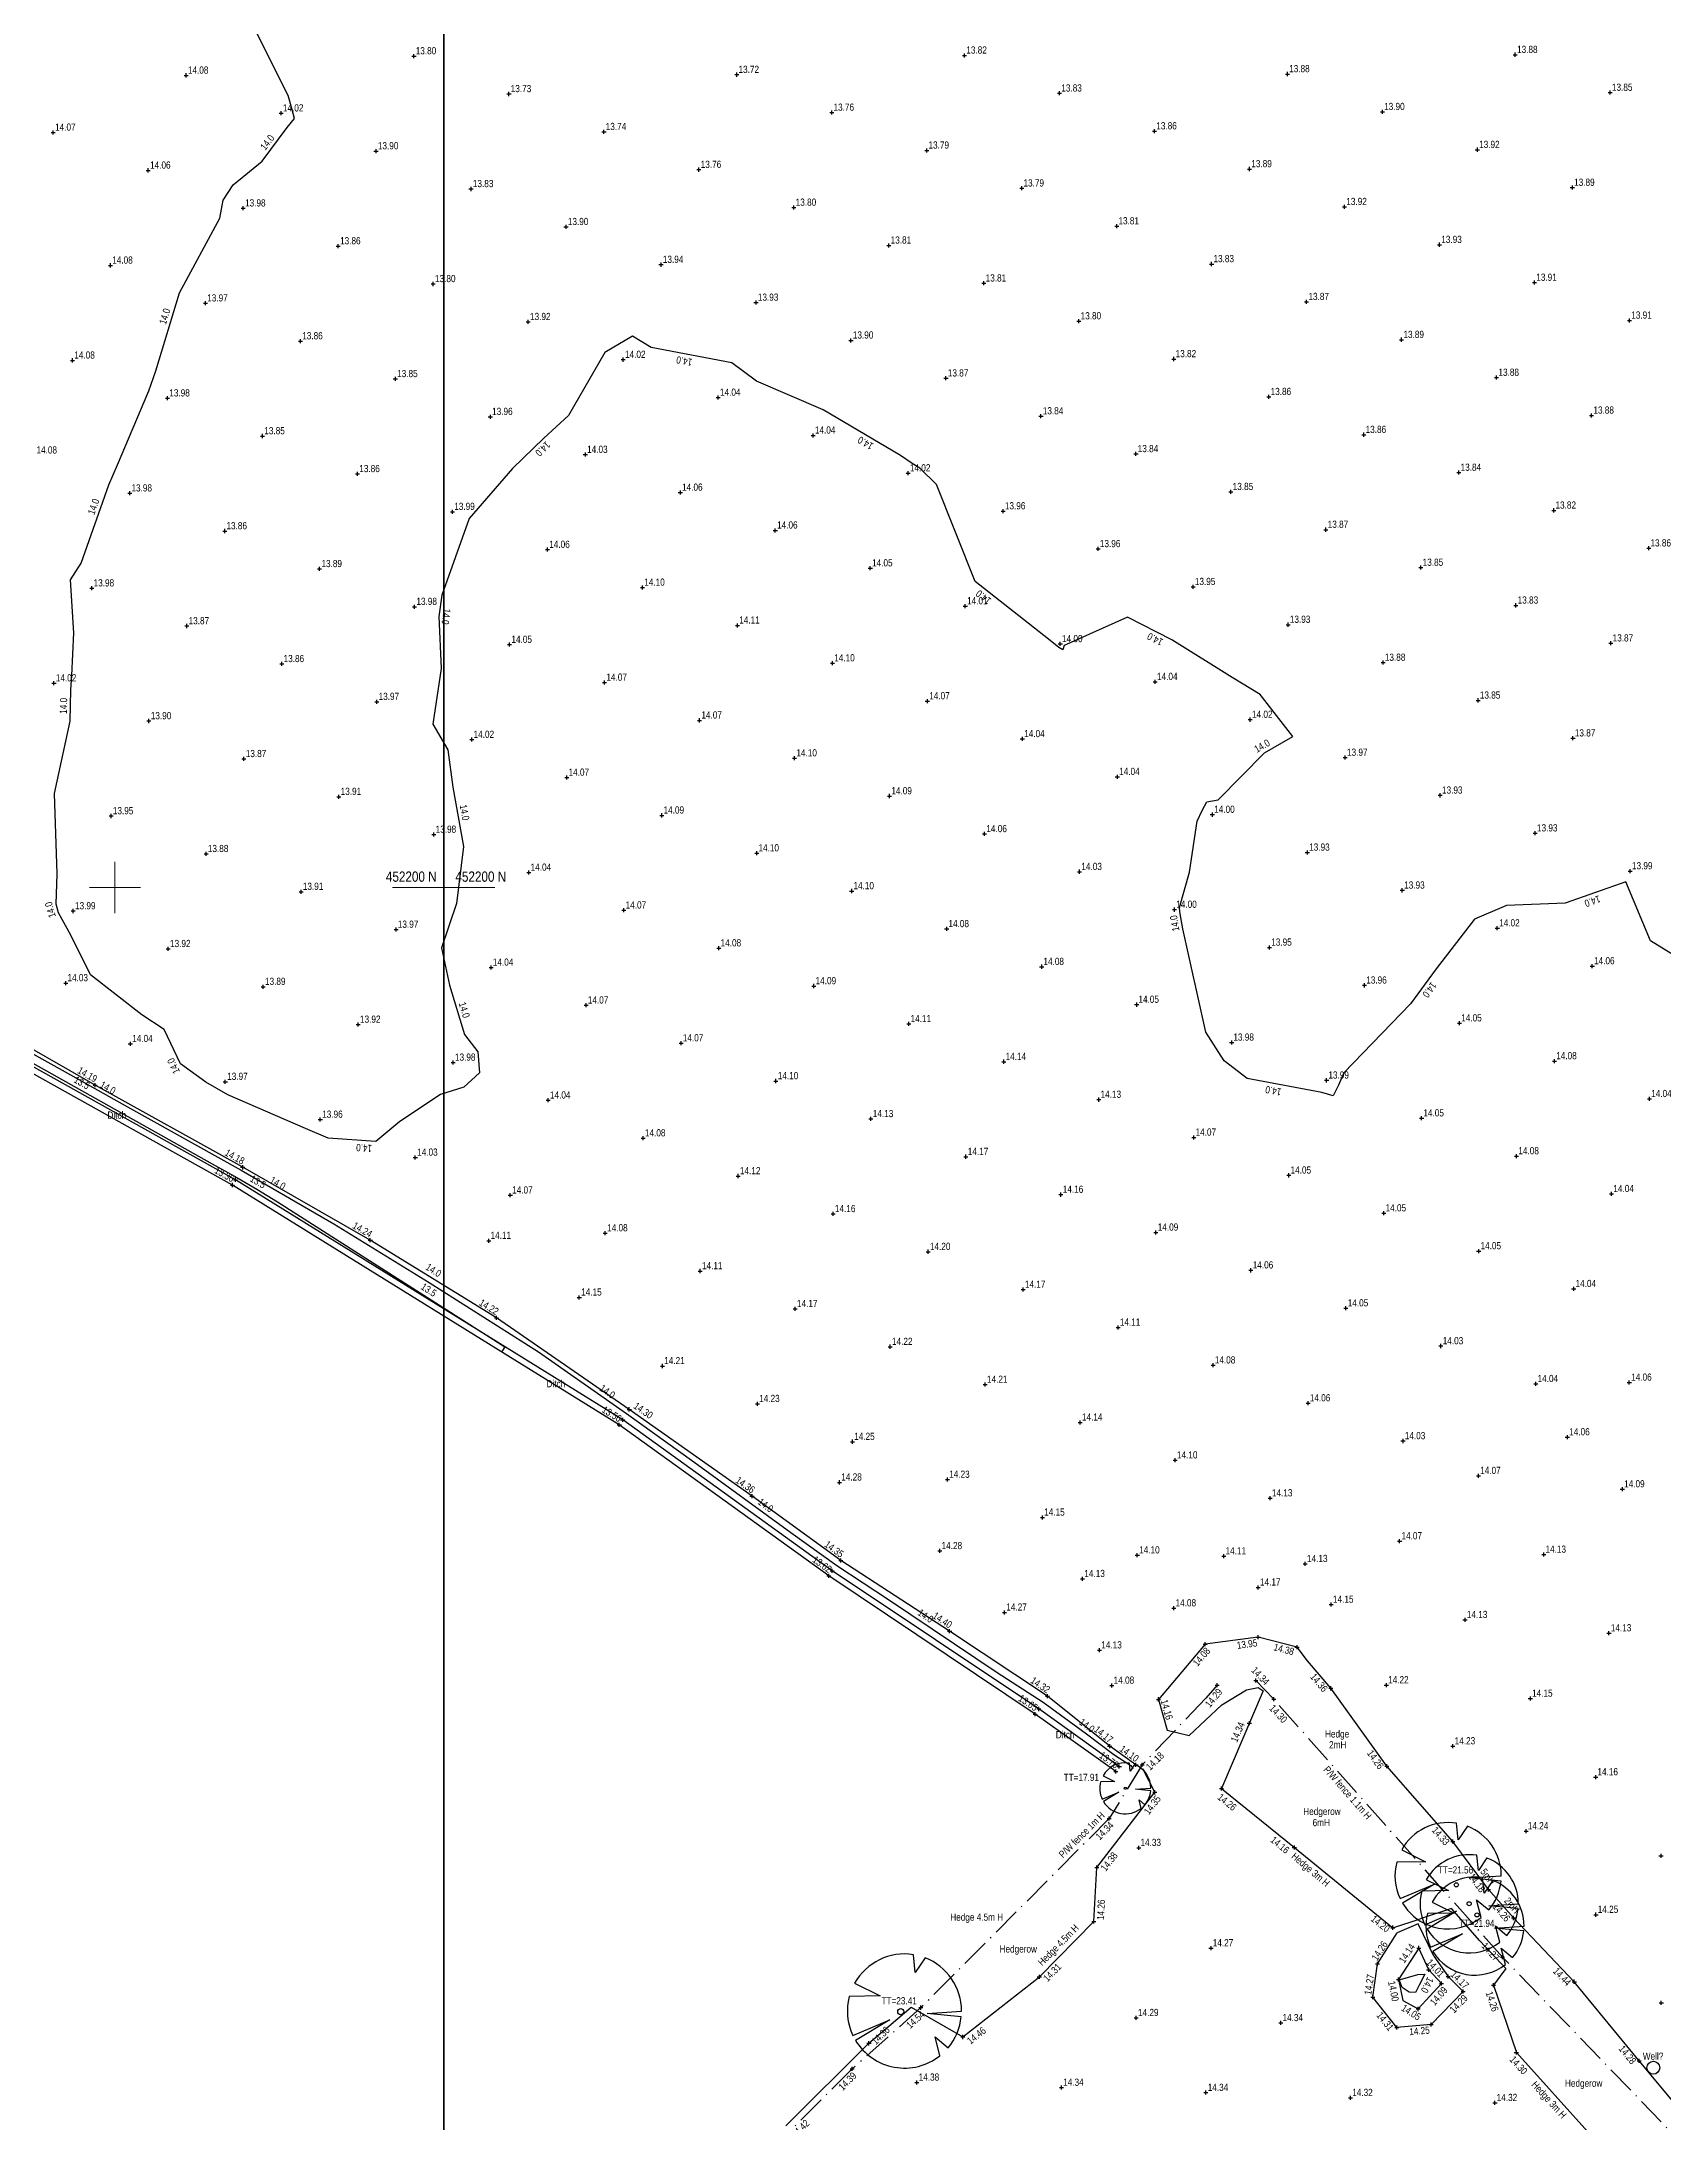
# Model space of a CAD drawing. Extents: x 452260 to 454003, y 451265 to 453203.
# Drawn here: x 453392.8 to 453551.4, y 452079.2 to 452282.7 of the extents above; entities that cross this region are included whole.
import ezdxf
from ezdxf.enums import TextEntityAlignment as Align

# ---------------------------------------------------------------- set-up
doc = ezdxf.new("R2010")
doc.units = 0
doc.header["$LTSCALE"] = 0.7
doc.header["$MEASUREMENT"] = 0
doc.header["$PDMODE"] = 2
doc.header["$PDSIZE"] = 0.2
doc.linetypes.add('Dash-Dot', pattern=[6, 4, -1, 0, -1])
doc.linetypes.add('DASHED', pattern=[5442.857143, 3628.571429, -1814.285714])
for name, color, linetype, lineweight in [('Border', 7, 'Continuous', 25), ('FFS_Tree Top Levels', 94, 'Continuous', 25), ('FPS_Bottom of Bank', 7, 'DASHED', 25), ('FPS_Contours-Minor', 184, 'Continuous', 25), ('FPS_Edge Area', 4, 'Continuous', 25), ('FPS_Fence', 42, 'Dash-Dot', 25), ('FPS_Grid', 7, 'Continuous', 13), ('FPS_Hedge', 86, 'Continuous', 25), ('FPS_Hedge Top Level', 7, 'Continuous', 25), ('FPS_Levels', 7, 'Continuous', 25), ('FPS_Spot Levels', 7, 'Continuous', 25), ('FPS_Text', 7, 'Continuous', 25), ('FPS_Top of Bank', 7, 'DASHED', 25), ('FPS_Trees', 77, 'Continuous', 25)]:
    doc.layers.add(name, color=color, linetype=linetype, lineweight=lineweight)
doc.styles.add('Default', font='ARIALN.TTF')
doc.styles.get("Standard").update_dxf_attribs({"font": 'ARIALN.TTF'})

msp = doc.modelspace()

# ---------------------------------------------------------------- linework, layer by layer
at = {"layer": 'Border'}
for points in [[(452893.52, 452312.76), (453432.15, 452312.76), (453432.15, 451898.65), (452893.52, 451898.65)], [(453432.15, 452312.76), (453970.77, 452312.76), (453970.77, 451898.65), (453432.15, 451898.65)]]:
    msp.add_lwpolyline(points, close=True, dxfattribs=at)
at = {"layer": 'FPS_Bottom of Bank'}
for p, q in [((453527.52, 452096.29, 14.14), (453525.53, 452093.21, 14)), ((453528.48, 452094.15, 14.01), (453527.52, 452096.29, 14.14)), ((453525.53, 452093.21, 14), (453525.94, 452091.16, 14.03)), ((453529.72, 452092.82, 14.09), (453528.48, 452094.15, 14.01)), ((453525.94, 452091.16, 14.03), (453527.46, 452090.33, 14.05)), ((453527.46, 452090.33, 14.05), (453529.72, 452092.82, 14.09))]:
    msp.add_line(p, q, dxfattribs=at)
for p in [(453527.52, 452096.29, 14.14), (453525.53, 452093.21, 14), (453528.48, 452094.15, 14.01), (453529.72, 452092.82, 14.09), (453527.46, 452090.33, 14.05)]:
    msp.add_point(p, dxfattribs=at)
at = {"layer": 'FPS_Contours-Minor', "flags": 128}
for points, elevation in [([(453555.03, 452191.78), (453550.18, 452194.78), (453547.76, 452200.55), (453541.84, 452198.47), (453536.08, 452198.25), (453532.95, 452196.92), (453529.21, 452192.04), (453526.71, 452188.64), (453520.17, 452181.87), (453519.65, 452180.69), (453519.15, 452179.63), (453518.02, 452179.96), (453510.73, 452181.32), (453508.48, 452183.04), (453506.69, 452185.85), (453504.43, 452195.97), (453504.15, 452197.63), (453504.12, 452198.06), (453505.08, 452201.52), (453505.84, 452206.5), (453506.33, 452207.53), (453506.78, 452208.4), (453507.9, 452208.58), (453512.42, 452213.18), (453515.18, 452214.76), (453512.01, 452218.89), (453509.26, 452220.53), (453503.37, 452224.23), (453499.01, 452226.45), (453492.82, 452223.68), (453492.69, 452223.25), (453492.3, 452223.47), (453491.3, 452224.28), (453484.11, 452229.93), (453480.35, 452239.41), (453478.72, 452241.02), (453477.95, 452241.46), (453476.82, 452242.26), (453469.27, 452246.71), (453462.73, 452249.53), (453460.34, 452251.32), (453452.45, 452252.81), (453450.62, 452253.94), (453447.91, 452252.34), (453444.36, 452246.16), (453441.93, 452243.96), (453438.88, 452240.99), (453434.64, 452236.1), (453431.95, 452228.6), (453431.68, 452226.51), (453431.91, 452221.41), (453431.07, 452215.99), (453432.55, 452213.46), (453433.03, 452209.81), (453434.08, 452204.03), (453433.4, 452198.43), (453431.94, 452194.12), (453432.7, 452190.44), (453434.17, 452185.64), (453435.48, 452183.93), (453435.66, 452181.87), (453434.11, 452180.49), (453431.82, 452179.75), (453427.86, 452177.13), (453425.51, 452175.15), (453420.84, 452175.48), (453418.64, 452176.43), (453411.05, 452179.74), (453408.89, 452180.96), (453406.39, 452182.77), (453404.8, 452186.13), (453402.63, 452187.55), (453397.61, 452191.48), (453395.67, 452195.33), (453394.49, 452197.52), (453394.24, 452198.38), (453394.36, 452201.33), (453394.09, 452209.2), (453395.63, 452216.28), (453395.68, 452219.33), (453395.78, 452220.74), (453395.99, 452224.91), (453395.65, 452230.11), (453396.68, 452231.72), (453399.4, 452239.38), (453400.25, 452241.33), (453403.3, 452248.59), (453403.99, 452250.54), (453406.3, 452258.16), (453410.25, 452265.45), (453410.58, 452267.22), (453411.57, 452268.71), (453414.38, 452271.05), (453416.85, 452274.32), (453417.56, 452275.2), (453417.3, 452276.18), (453416.94, 452277.47), (453411.45, 452288.4)], 14), ([(453313.99, 452225.5), (453300.31, 452232.45), (453300.39, 452233.03), (453300.28, 452234.19), (453300.41, 452234.43), (453300.97, 452235.11), (453305.34, 452232.93), (453321.2, 452223.91), (453324.52, 452221.92), (453327.89, 452219.91), (453355.41, 452203.94), (453357.74, 452202.65), (453359.97, 452201.34), (453382.38, 452188.19), (453384.79, 452186.81), (453387.39, 452185.37), (453409.5, 452172.97), (453411.9, 452171.63), (453413.87, 452170.49), (453415.89, 452169.25), (453438.14, 452155.09), (453437.9, 452154.74), (453437.81, 452154.58)], 13.5), ([(453385.2, 452187.48), (453395.13, 452181.97), (453401.21, 452178.55), (453412.33, 452172.37), (453421.41, 452167.1), (453430.74, 452161.39), (453441.43, 452154.58), (453450.03, 452148.55), (453456.62, 452143.83), (453466.11, 452136.94), (453470.58, 452133.7), (453475.73, 452130.32), (453486.28, 452123.22), (453490.78, 452120.33), (453495, 452117.23), (453497.67, 452115.22), (453499.36, 452114.15), (453499.45, 452114.02), (453499.56, 452113.83)], 14)]:
    msp.add_lwpolyline(points, dxfattribs=dict(at, elevation=elevation))
at = {"layer": 'FPS_Contours-Minor', "elevation": 14, "flags": 128}
msp.add_lwpolyline([(453525.59, 452093.17), (453525.96, 452093.28), (453527.42, 452093.69), (453528.09, 452093.72), (453527.56, 452092.66), (453527.18, 452091.93), (453526.56, 452091.97), (453525.87, 452092.43)], close=True, dxfattribs=at)
at = {"layer": 'FPS_Edge Area'}
msp.add_circle((453550.45, 452084.58, 14.11), 0.631, dxfattribs=at)
at = {"layer": 'FPS_Fence'}
for p, q in [((453507.78, 452122, 14.29), (453506.67, 452120.71, 14.22)), ((453513.33, 452120.62, 14.3), (453511.57, 452122.46, 14.34)), ((453506.67, 452120.71, 14.22), (453500.46, 452114.2, 14.18)), ((453535.7, 452095.4, 14.27), (453513.33, 452120.62, 14.3)), ((453500.46, 452114.2, 14.18), (453497.24, 452108.96, 14.34)), ((453497.24, 452108.96, 14.34), (453478.82, 452090.46, 14.54)), ((453554.21, 452076.18), (453535.7, 452095.4, 14.27)), ((453478.82, 452090.46, 14.54), (453472.1, 452084.47, 14.39)), ((453472.1, 452084.47, 14.39), (453457.97, 452070.35, 14.43))]:
    msp.add_line(p, q, dxfattribs=at)
for p in [(453507.78, 452122, 14.29), (453511.57, 452122.46, 14.34), (453513.33, 452120.62, 14.3), (453500.46, 452114.2, 14.18), (453497.24, 452108.96, 14.34), (453535.7, 452095.4, 14.27), (453478.82, 452090.46, 14.54), (453472.1, 452084.47, 14.39)]:
    msp.add_point(p, dxfattribs=at)
at = {"layer": 'FPS_Grid'}
for p, q in [((453400, 452197.5), (453400, 452202.5)), ((453397.5, 452200), (453402.5, 452200)), ((453427.15, 452200), (453432.15, 452200)), ((453432.15, 452200), (453437.15, 452200))]:
    msp.add_line(p, q, dxfattribs=at)
at = {"layer": 'FPS_Hedge'}
for p, q in [((453512.29, 452121.43, 14.38), (453508.22, 452111.89, 14.26)), ((453501.69, 452111.52, 14.35), (453500.51, 452113.83, 14.16)), ((453496.02, 452104.16, 14.38), (453501.69, 452111.52, 14.35)), ((453508.22, 452111.89, 14.26), (453515.34, 452106.13, 14.16)), ((453515.34, 452106.13, 14.16), (453524.97, 452098.28, 14.2)), ((453495.74, 452098.88, 14.26), (453496.02, 452104.16, 14.38)), ((453490.4, 452093.48, 14.31), (453495.74, 452098.88, 14.26)), ((453524.97, 452098.28, 14.2), (453527.65, 452099.13, 14.19)), ((453482.92, 452087.59, 14.46), (453490.4, 452093.48, 14.31)), ((453536.01, 452094.3, 14.29), (453534.82, 452092.66, 14.26)), ((453534.82, 452092.66, 14.26), (453537.05, 452086.07, 14.3)), ((453473.74, 452086.97, 14.36), (453477.85, 452090.52, 14.5)), ((453477.85, 452090.52, 14.5), (453482.92, 452087.59, 14.46)), ((453465.61, 452078.91, 14.42), (453473.74, 452086.97, 14.36)), ((453537.05, 452086.07, 14.3), (453544.35, 452077.99, 14.29))]:
    msp.add_line(p, q, dxfattribs=at)
at = {"layer": 'FPS_Hedge', "flags": 128}
for points, elevation in [([(453502.9, 452117.58), (453505.04, 452117.08), (453508.25, 452120.09), (453510.67, 452121.55), (453511.8, 452121.77), (453512.29, 452121.43)], 14.18), ([(453536.01, 452094.3), (453533.47, 452097), (453530.7, 452100.15), (453527.65, 452099.13)], 14.29)]:
    msp.add_lwpolyline(points, dxfattribs=dict(at, elevation=elevation))
at = {"layer": 'FPS_Hedge'}
msp.add_polyline3d([(453568.54, 452061.76, 14.31), (453559.88, 452072.28, 14.31), (453549.07, 452085.27, 14.28), (453542.72, 452093, 14.44), (453536.78, 452099.23, 14.26), (453534.32, 452102.03, 14.18), (453530.83, 452106.7, 14.33), (453524.38, 452114.07, 14.26), (453518.91, 452121.69, 14.36), (453516.61, 452124.39, 14.4), (453515.6, 452125.71, 14.38), (453511.81, 452126.7, 13.95), (453506.62, 452126, 14.08), (453502.05, 452120.61, 14.16), (453502.9, 452117.58, 14.18)], dxfattribs=at)
for p in [(453506.62, 452126, 14.08), (453511.81, 452126.7, 13.95), (453515.6, 452125.71, 14.38), (453518.91, 452121.69, 14.36), (453502.05, 452120.61, 14.16), (453510.94, 452118.27, 14.34), (453524.38, 452114.07, 14.26), (453501.69, 452111.52, 14.35), (453508.22, 452111.89, 14.26), (453515.34, 452106.13, 14.16), (453530.83, 452106.7, 14.33), (453496.02, 452104.16, 14.38), (453534.32, 452102.03, 14.18), (453536.78, 452099.23, 14.26), (453495.74, 452098.88, 14.26), (453524.97, 452098.28, 14.2), (453490.4, 452093.48, 14.31), (453542.72, 452093, 14.44), (453534.82, 452092.66, 14.26), (453473.74, 452086.97, 14.36), (453482.92, 452087.59, 14.46), (453537.05, 452086.07, 14.3), (453549.07, 452085.27, 14.28)]:
    msp.add_point(p, dxfattribs=at)
at = {"layer": 'FPS_Spot Levels'}
for p in [(453429.24, 452281.31, 13.8), (453483.09, 452281.38, 13.82), (453536.94, 452281.45, 13.88), (453406.96, 452279.43, 14.08), (453460.81, 452279.5, 13.72), (453514.66, 452279.56, 13.88), (453438.53, 452277.61, 13.73), (453492.38, 452277.68, 13.83), (453546.23, 452277.75, 13.85), (453416.25, 452275.73, 14.02), (453470.1, 452275.79, 13.76), (453523.95, 452275.86, 13.9), (453393.96, 452273.84, 14.07), (453425.53, 452272.02, 13.9), (453447.82, 452273.91, 13.74), (453479.39, 452272.09, 13.79), (453501.67, 452273.98, 13.86), (453533.24, 452272.16, 13.92), (453403.25, 452270.14, 14.06), (453457.11, 452270.21, 13.76), (453510.96, 452270.27, 13.89), (453434.82, 452268.32, 13.83), (453488.68, 452268.39, 13.79), (453542.53, 452268.46, 13.89), (453412.54, 452266.44, 13.98), (453466.39, 452266.5, 13.8), (453520.25, 452266.57, 13.92), (453444.11, 452264.62, 13.9), (453497.97, 452264.69, 13.81), (453421.83, 452262.73, 13.86), (453475.68, 452262.8, 13.81), (453529.54, 452262.87, 13.93), (453399.55, 452260.85, 14.08), (453453.4, 452260.92, 13.94), (453507.25, 452260.98, 13.83), (453431.12, 452259.03, 13.8), (453484.97, 452259.1, 13.81), (453538.83, 452259.17, 13.91), (453408.84, 452257.15, 13.97), (453462.69, 452257.21, 13.93), (453516.54, 452257.28, 13.87), (453440.41, 452255.33, 13.92), (453494.26, 452255.4, 13.8), (453548.11, 452255.46, 13.91), (453418.13, 452253.44, 13.86), (453471.98, 452253.51, 13.9), (453503.55, 452251.69, 13.82), (453525.83, 452253.58, 13.89), (453395.85, 452251.56, 14.08), (453427.42, 452249.74, 13.85), (453449.7, 452251.63, 14.02), (453481.27, 452249.81, 13.87), (453535.12, 452249.88, 13.88), (453405.14, 452247.86, 13.98), (453458.99, 452247.92, 14.04), (453512.84, 452247.99, 13.86), (453436.71, 452246.04, 13.96), (453490.56, 452246.11, 13.84), (453544.41, 452246.17, 13.88), (453414.43, 452244.16, 13.85), (453468.28, 452244.22, 14.04), (453522.13, 452244.29, 13.86), (453446, 452242.34, 14.03), (453499.85, 452242.41, 13.84), (453423.72, 452240.45, 13.86), (453477.57, 452240.52, 14.02), (453531.42, 452240.59, 13.84), (453401.44, 452238.57, 13.98), (453455.29, 452238.64, 14.06), (453509.14, 452238.7, 13.85), (453433.01, 452236.75, 13.99), (453486.86, 452236.82, 13.96), (453540.71, 452236.89, 13.82), (453410.73, 452234.87, 13.86), (453464.58, 452234.93, 14.06), (453518.43, 452235, 13.87), (453442.3, 452233.05, 14.06), (453496.15, 452233.12, 13.96), (453527.72, 452231.3, 13.85), (453550, 452233.18, 13.86), (453397.73, 452229.28, 13.98), (453420.01, 452231.16, 13.89), (453451.59, 452229.35, 14.1), (453473.87, 452231.23, 14.05), (453505.44, 452229.41, 13.95), (453429.3, 452227.46, 13.98), (453483.16, 452227.53, 14.01), (453537.01, 452227.6, 13.83), (453407.02, 452225.58, 13.87), (453460.87, 452225.64, 14.11), (453514.73, 452225.71, 13.93), (453438.59, 452223.76, 14.05), (453492.45, 452223.83, 14), (453546.3, 452223.89, 13.87), (453416.31, 452221.87, 13.86), (453470.16, 452221.94, 14.1), (453524.02, 452222.01, 13.88), (453394.03, 452219.99, 14.02), (453447.88, 452220.06, 14.07), (453501.73, 452220.12, 14.04), (453425.6, 452218.17, 13.97), (453479.45, 452218.24, 14.07), (453533.31, 452218.31, 13.85), (453403.32, 452216.29, 13.9), (453457.17, 452216.35, 14.07), (453511.02, 452216.42, 14.02), (453434.89, 452214.47, 14.02), (453488.74, 452214.54, 14.04), (453542.59, 452214.6, 13.87), (453412.61, 452212.58, 13.87), (453466.46, 452212.65, 14.1), (453520.31, 452212.72, 13.97), (453444.18, 452210.77, 14.07), (453475.75, 452208.95, 14.09), (453498.03, 452210.83, 14.04), (453529.6, 452209.02, 13.93), (453399.62, 452207, 13.95), (453421.9, 452208.88, 13.91), (453453.47, 452207.06, 14.09), (453507.32, 452207.13, 14), (453431.19, 452205.18, 13.98), (453485.04, 452205.25, 14.06), (453538.89, 452205.31, 13.93), (453408.91, 452203.3, 13.88), (453462.76, 452203.36, 14.1), (453516.61, 452203.43, 13.93), (453440.48, 452201.48, 14.04), (453494.33, 452201.55, 14.03), (453548.18, 452201.61, 13.99), (453418.2, 452199.59, 13.91), (453472.05, 452199.66, 14.1), (453525.9, 452199.73, 13.93), (453395.92, 452197.71, 13.99), (453449.77, 452197.78, 14.07), (453503.62, 452197.84, 14), (453427.49, 452195.89, 13.97), (453481.34, 452195.96, 14.08), (453535.19, 452196.03, 14.02), (453405.21, 452194.01, 13.92), (453459.06, 452194.07, 14.08), (453512.91, 452194.14, 13.95), (453395.18, 452190.66, 14.03), (453436.78, 452192.19, 14.04), (453490.63, 452192.26, 14.08), (453544.48, 452192.32, 14.06), (453414.5, 452190.3, 13.89), (453468.35, 452190.37, 14.09), (453499.92, 452188.55, 14.05), (453522.2, 452190.44, 13.96), (453423.78, 452186.6, 13.92), (453446.07, 452188.49, 14.07), (453477.64, 452186.67, 14.11), (453531.49, 452186.74, 14.05), (453401.5, 452184.72, 14.04), (453455.36, 452184.78, 14.07), (453509.21, 452184.85, 13.98), (453433.07, 452182.9, 13.98), (453486.93, 452182.97, 14.14), (453540.78, 452183.03, 14.08), (453410.79, 452181.01, 13.97), (453464.64, 452181.08, 14.1), (453518.5, 452181.15, 13.99), (453442.36, 452179.2, 14.04), (453496.21, 452179.26, 14.13), (453550.07, 452179.33, 14.04), (453420.08, 452177.31, 13.96), (453473.93, 452177.38, 14.13), (453527.79, 452177.45, 14.05), (453451.65, 452175.49, 14.08), (453505.5, 452175.56, 14.07), (453429.37, 452173.61, 14.03), (453483.22, 452173.68, 14.17), (453537.07, 452173.74, 14.08), (453460.94, 452171.79, 14.12), (453514.79, 452171.86, 14.05), (453438.66, 452169.91, 14.07), (453492.51, 452169.97, 14.16), (453546.36, 452170.04, 14.04), (453447.95, 452166.21, 14.08), (453470.23, 452168.09, 14.16), (453501.8, 452166.27, 14.09), (453524.08, 452168.16, 14.05), (453436.55, 452165.46, 14.11), (453479.52, 452164.39, 14.2), (453533.37, 452164.45, 14.05), (453457.24, 452162.5, 14.11), (453511.09, 452162.57, 14.06), (453488.81, 452160.69, 14.17), (453542.66, 452160.75, 14.04), (453445.41, 452159.92, 14.15), (453466.53, 452158.8, 14.17), (453520.38, 452158.87, 14.05), (453498.1, 452156.98, 14.11), (453475.82, 452155.1, 14.22), (453529.67, 452155.17, 14.03), (453453.54, 452153.21, 14.21), (453507.39, 452153.28, 14.08), (453485.11, 452151.4, 14.21), (453538.96, 452151.46, 14.04), (453548.1, 452151.59, 14.06), (453462.83, 452149.51, 14.23), (453516.68, 452149.58, 14.06), (453494.4, 452147.69, 14.14), (453525.97, 452145.88, 14.03), (453542.04, 452146.26, 14.06), (453472.12, 452145.81, 14.25), (453503.69, 452143.99, 14.1), (453470.85, 452141.83, 14.28), (453481.41, 452142.11, 14.23), (453533.34, 452142.47, 14.07), (453512.98, 452140.29, 14.13), (453547.42, 452141.17, 14.09), (453490.7, 452138.4, 14.15), (453525.64, 452136.08, 14.07), (453480.67, 452135.13, 14.28), (453499.98, 452134.7, 14.1), (453508.44, 452134.62, 14.11), (453516.4, 452133.86, 14.13), (453539.73, 452134.78, 14.13), (453494.62, 452132.39, 14.13), (453511.8, 452131.56, 14.17), (453518.95, 452129.89, 14.15), (453486.99, 452129.11, 14.27), (453503.55, 452129.52, 14.08), (453532.03, 452128.39, 14.13), (453546.11, 452127.08, 14.13), (453496.28, 452125.41, 14.13), (453497.49, 452121.96, 14.08), (453524.34, 452122, 14.22), (453538.42, 452120.7, 14.15), (453530.85, 452116.04, 14.23), (453544.81, 452113, 14.16), (453538, 452107.73, 14.24), (453500.12, 452106.1, 14.33), (453551.2, 452105.31, 14.18), (453544.84, 452099.55, 14.25), (453507.19, 452096.28, 14.27), (453551.23, 452090.94, 14.3), (453499.87, 452089.46, 14.29), (453514.01, 452088.97, 14.34), (453478.42, 452083.14, 14.38), (453492.56, 452082.64, 14.34), (453506.69, 452082.15, 14.34), (453520.82, 452081.65, 14.32), (453534.96, 452081.15, 14.32)]:
    msp.add_point(p, dxfattribs=at)
at = {"layer": 'FPS_Top of Bank'}
for p, q in [((453523.48, 452094.74, 14.26), (453525.41, 452097.76, 14.21)), ((453528.97, 452095.51, 14.14), (453530.38, 452093.51, 14.17)), ((453523.01, 452091.49, 14.27), (453523.48, 452094.74, 14.26)), ((453530.38, 452093.51, 14.17), (453531.86, 452092.05, 14.29)), ((453525.37, 452088.53, 14.31), (453523.01, 452091.49, 14.27)), ((453531.86, 452092.05, 14.29), (453528.71, 452088.81, 14.25)), ((453528.71, 452088.81, 14.25), (453525.37, 452088.53, 14.31))]:
    msp.add_line(p, q, dxfattribs=at)
at = {"layer": 'FPS_Top of Bank', "elevation": 14.14, "flags": 128}
msp.add_lwpolyline([(453528.97, 452095.51), (453527.46, 452098.66), (453525.41, 452097.76)], dxfattribs=at)
at = {"layer": 'FPS_Top of Bank'}
for points in [[(453499.85, 452114.2, 14.1), (453497.28, 452116.04, 14.17), (453491.19, 452120.93, 14.32), (453481.63, 452127.28, 14.4), (453470.98, 452134.18, 14.35), (453462.3, 452140.48, 14.36), (453450.3, 452148.97, 14.3), (453437.3, 452157.91, 14.22), (453424.97, 452165.51, 14.24), (453412.49, 452172.64, 14.18), (453398.06, 452180.67, 14.19), (453385.45, 452187.88, 14.3), (453372.44, 452195.24, 14.28), (453358.51, 452203.47, 14.3), (453341.53, 452213.09, 14.43), (453325.51, 452222.5, 14.33), (453311.47, 452230.86, 14.31), (453300.55, 452236.18, 14.22), (453299.67, 452234.54, 13.96), (453299.99, 452232.53, 13.85)], [(453497.87, 452113.56, 13.76), (453490, 452119.17, 13.65), (453469.81, 452132.69, 13.62), (453449.32, 452147.45, 13.56), (453411.48, 452170.91, 13.36), (453384.35, 452186.06, 13.32), (453357.3, 452201.98, 13.35), (453323.94, 452221.22, 13.25), (453300.99, 452233.78, 12.97)], [(453498.22, 452114.05, 13.76), (453490.34, 452119.67, 13.65), (453470.15, 452133.19, 13.62), (453449.65, 452147.95, 13.56), (453411.79, 452171.43, 13.36), (453384.65, 452186.58, 13.32), (453357.6, 452202.5, 13.35), (453324.23, 452221.75, 13.25), (453301.28, 452234.3, 12.97)]]:
    msp.add_polyline3d(points, dxfattribs=at)
for p in [(453398.06, 452180.67, 14.19), (453412.49, 452172.64, 14.18), (453411.48, 452170.91, 13.36), (453411.79, 452171.43, 13.36), (453424.97, 452165.51, 14.24), (453437.3, 452157.91, 14.22), (453449.65, 452147.95, 13.56), (453450.3, 452148.97, 14.3), (453449.32, 452147.45, 13.56), (453462.3, 452140.48, 14.36), (453470.98, 452134.18, 14.35), (453469.81, 452132.69, 13.62), (453470.15, 452133.19, 13.62), (453481.63, 452127.28, 14.4), (453490.34, 452119.67, 13.65), (453491.19, 452120.93, 14.32), (453490, 452119.17, 13.65), (453497.28, 452116.04, 14.17), (453497.87, 452113.56, 13.76), (453498.22, 452114.05, 13.76), (453499.85, 452114.2, 14.1), (453523.48, 452094.74, 14.26), (453530.38, 452093.51, 14.17), (453523.01, 452091.49, 14.27), (453531.86, 452092.05, 14.29), (453525.37, 452088.53, 14.31), (453528.71, 452088.81, 14.25)]:
    msp.add_point(p, dxfattribs=at)
at = {"layer": 'FPS_Trees', "color": 77, "linetype": 'Continuous', "lineweight": 25}
for points in [[(453499.72, 452114.24, 14.27), (453499.28, 452113.59, 14.27), (453499.21, 452114.38, 14.27)], [(453496.63, 452113.13, 14.27), (453497.75, 452112.57, 14.27), (453496.4, 452112.55, 14.27)], [(453496.55, 452110.84, 14.27), (453498.17, 452111.52, 14.27), (453496.67, 452110.62, 14.27)], [(453501.3, 452111.66, 14.27), (453499.81, 452111.81, 14.27), (453501.31, 452111.91, 14.27)], [(453500.37, 452109.95, 14.27), (453500.15, 452110.78, 14.27), (453500.73, 452110.3, 14.27)], [(453532.27, 452108.2, 14.19), (453531.36, 452106.86, 14.19), (453531.2, 452108.49, 14.19)], [(453525.84, 452105.89, 14.19), (453528.18, 452104.73, 14.19), (453525.36, 452104.68, 14.19)], [(453534.18, 452105.1, 14.15), (453533.34, 452103.86, 14.15), (453533.19, 452105.37, 14.15)], [(453535.56, 452102.84, 14.19), (453532.45, 452103.15, 14.19), (453535.58, 452103.36, 14.19)], [(453525.68, 452101.13, 14.19), (453529.05, 452102.55, 14.19), (453525.93, 452100.67, 14.19)], [(453528.25, 452102.96, 14.15), (453530.4, 452101.9, 14.15), (453527.8, 452101.85, 14.15)], [(453534.74, 452102.91, 14.12), (453533.9, 452101.67, 14.12), (453533.75, 452103.18, 14.12)], [(453528.1, 452098.57, 14.15), (453531.21, 452099.88, 14.15), (453528.33, 452098.15, 14.15)], [(453528.81, 452100.77, 14.12), (453530.97, 452099.71, 14.12), (453528.36, 452099.66, 14.12)], [(453533.62, 452099.28, 14.19), (453533.17, 452101.01, 14.19), (453534.36, 452100.01, 14.19)], [(453537.22, 452100.14, 14.15), (453534.35, 452100.43, 14.15), (453537.24, 452100.62, 14.15)], [(453528.66, 452096.38, 14.12), (453531.77, 452097.69, 14.12), (453528.89, 452095.96, 14.12)], [(453537.78, 452097.96, 14.12), (453534.91, 452098.24, 14.12), (453537.8, 452098.44, 14.12)], [(453535.43, 452096.86, 14.15), (453535.01, 452098.46, 14.15), (453536.11, 452097.53, 14.15)], [(453479.23, 452095.33, 14.39), (453478.25, 452093.89, 14.39), (453478.08, 452095.64, 14.39)], [(453535.99, 452094.67, 14.12), (453535.57, 452096.27, 14.12), (453536.67, 452095.35, 14.12)], [(453472.33, 452092.84, 14.39), (453474.84, 452091.6, 14.39), (453471.81, 452091.55, 14.39)], [(453472.16, 452087.74, 14.39), (453475.77, 452089.26, 14.39), (453472.42, 452087.25, 14.39)], [(453482.76, 452089.57, 14.39), (453479.43, 452089.9, 14.39), (453482.79, 452090.13, 14.39)], [(453480.68, 452085.75, 14.39), (453480.2, 452087.61, 14.39), (453481.47, 452086.53, 14.39)]]:
    msp.add_polyline3d(points, dxfattribs=at)
at = {"layer": 'FPS_Trees', "color": 42, "linetype": 'Continuous', "lineweight": 25}
for centre, radius in [((453498.81, 452111.91, 14.27), 0.1), ((453531.18, 452102.47, 14.19), 0.2), ((453532.44, 452100.62, 14.15), 0.2), ((453533.2, 452099.53, 14.12), 0.2), ((453476.85, 452090.06, 14.39), 0.3)]:
    msp.add_circle(centre, radius, dxfattribs=at)
at = {"layer": 'FPS_Trees', "color": 77, "linetype": 'Continuous', "lineweight": 25}
for centre, radius, start, end in [((453498.81, 452111.91, 14.27), 2.5, 80.968, 150.872), ((453498.81, 452111.91, 14.27), 2.5, 0, 68.758), ((453498.81, 452111.91, 14.27), 2.5, 165.198, 205.304), ((453498.81, 452111.91, 14.27), 2.5, 319.896, 354.273), ((453498.81, 452111.91, 14.27), 2.5, 211.031, 308.435), ((453530.38, 452103.36, 14.19), 5.2, 80.968, 150.872), ((453530.38, 452103.36, 14.19), 5.2, 0, 68.758), ((453532.44, 452100.62, 14.15), 4.8, 80.968, 150.872), ((453530.38, 452103.36, 14.19), 5.2, 165.198, 205.304), ((453532.44, 452100.62, 14.15), 4.8, 0, 68.758), ((453532.44, 452100.62, 14.15), 4.8, 165.198, 205.304), ((453533, 452098.44, 14.12), 4.8, 80.968, 150.872), ((453530.38, 452103.36, 14.19), 5.2, 319.896, 354.273), ((453533, 452098.44, 14.12), 4.8, 0, 68.758), ((453530.38, 452103.36, 14.19), 5.2, 211.031, 308.435), ((453533, 452098.44, 14.12), 4.8, 165.198, 205.304), ((453532.44, 452100.62, 14.15), 4.8, 319.896, 354.273), ((453532.44, 452100.62, 14.15), 4.8, 211.031, 308.435), ((453533, 452098.44, 14.12), 4.8, 319.896, 354.273), ((453477.21, 452090.13, 14.39), 5.58, 80.968, 150.872), ((453477.21, 452090.13, 14.39), 5.58, 0, 68.758), ((453533, 452098.44, 14.12), 4.8, 211.031, 308.435), ((453477.21, 452090.13, 14.39), 5.58, 165.198, 205.304), ((453477.21, 452090.13, 14.39), 5.58, 319.896, 354.273), ((453477.21, 452090.13, 14.39), 5.58, 211.031, 308.435)]:
    msp.add_arc(centre, radius, start, end, dxfattribs=at)

# ---------------------------------------------------------------- texts
at = {"layer": 'FFS_Tree Top Levels', "style": 'Default'}
for s, p in [('TT=17.91', (453492.78, 452112.63)), ('TT=21.56', (453529.37, 452103.58)), ('TT=21.94', (453531.46, 452098.36)), ('TT=23.41', (453474.96, 452090.78))]:
    msp.add_text(s, height=0.7, dxfattribs=at).set_placement(p)
at = {"layer": 'FPS_Contours-Minor', "style": 'Default'}
for s, rotation, p in [('14.0', 52.919, (453415.17, 452272.67, 14)), ('14.0', 73.1242, (453405.2, 452255.76, 14)), ('14.0', 169.2781, (453455.74, 452251.83, 14)), ('14.0', 149.4802, (453473.57, 452243.77, 14)), ('14.0', 224.1731, (453441.6, 452243.15, 14)), ('14.0', 70.5168, (453398.23, 452237.14, 14)), ('14.0', 141.8332, (453485.15, 452228.67, 14)), ('14.0', 262.6398, (453432.04, 452226.55, 14)), ('14.0', 152.9675, (453501.88, 452224.6, 14)), ('14.0', 88.9441, (453395.31, 452217.76, 14)), ('14.0', 29.694, (453512.35, 452213.55, 14)), ('14.0', 280.2863, (453433.85, 452207.28, 14)), ('14.0', 199.4065, (453544.38, 452198.99, 14)), ('14.0', 106.1296, (453394.01, 452197.92, 14)), ('14.0', 99.3041, (453503.98, 452196.56, 14)), ('14.0', 286.9435, (453433.83, 452187.93, 14)), ('14.0', 233.6791, (453528.28, 452190.2, 14)), ('14.0', 115.2964, (453406.04, 452182.7, 14)), ('13.5', 330.7097, (453396.59, 452180.61, 13.5)), ('14.0', 330.7097, (453399.13, 452180.12, 14)), ('14.0', 169.5122, (453513.35, 452180.47, 14)), ('14.0', 175.9555, (453424.39, 452174.88, 14)), ('13.5', 329.903, (453413.81, 452170.93, 13.5)), ('14.0', 329.903, (453415.74, 452170.79, 14)), ('14.0', 327.5158, (453430.97, 452162.28, 14)), ('13.5', 327.5158, (453430.5, 452160.36, 13.5)), ('14.0', 324.977, (453447.96, 452150.43, 14)), ('14.0', 323.9991, (453463.43, 452139.31, 14)), ('14.0', 326.0607, (453479.08, 452128.48, 14)), ('14.0', 323.6694, (453494.85, 452117.77, 14)), ('14.0', 243.7452, (453528.03, 452092.82, 14))]:
    msp.add_text(s, height=0.7, rotation=rotation, dxfattribs=at).set_placement(p, align=Align.CENTER)
at = {"layer": 'FPS_Grid'}
for p in [(453426.49, 452200.57), (453433.29, 452200.57)]:
    msp.add_text('452200 N', height=1, dxfattribs=at).set_placement(p)
at = {"layer": 'FPS_Hedge Top Level', "style": 'Default'}
for s, p in [('2mH', (453520.43, 452116.52, 14.26)), ('6mH', (453518.82, 452108.91, 14.26))]:
    msp.add_text(s, height=0.7, dxfattribs=at).set_placement(p, align=Align.TOP_RIGHT)
at = {"layer": 'FPS_Hedge Top Level'}
for s, rotation, p in [('Hedge 3m H', 319.5909, (453514.99, 452105.15)), ('Hedge 4.5m H', 45.3416, (453490.69, 452094.5)), ('Hedge 3m H', -47.863, (453538.48, 452082.89))]:
    msp.add_text(s, height=0.7, rotation=rotation, dxfattribs=at).set_placement(p)
at = {"layer": 'FPS_Hedge Top Level', "style": 'Default'}
for s, rotation, p in [('5mH', 306.8058, (453535.06, 452102.8, 14.18)), ('2mH', 311.2605, (453537.45, 452100.06, 14.26))]:
    msp.add_text(s, height=0.7, rotation=rotation, dxfattribs=at).set_placement(p, align=Align.TOP_RIGHT)
at = {"layer": 'FPS_Hedge Top Level'}
msp.add_text('Hedge 4.5m H', height=0.7, dxfattribs=at).set_placement((453486.86, 452099.66), align=Align.TOP_RIGHT)
at = {"layer": 'FPS_Levels', "style": 'Default'}
for s, rotation, p in [('14.19', 330.2597, (453398, 452180.91, 14.19)), ('13.36', 330.8274, (453411.41, 452171.15, 13.36)), ('14.18', 330.8833, (453412.42, 452172.88, 14.18)), ('14.24', 330.2472, (453424.9, 452165.74, 14.24)), ('14.22', 328.3899, (453437.24, 452158.16, 14.22)), ('13.56', 328.2006, (453449.26, 452147.69, 13.56)), ('14.30', 325.4616, (453452.3, 452148, 14.3)), ('14.36', 324.7148, (453462.26, 452140.72, 14.36)), ('14.35', 324.04, (453470.94, 452134.43, 14.35)), ('13.62', 324.2358, (453469.77, 452132.94, 13.62)), ('14.40', 327.066, (453481.58, 452127.52, 14.4)), ('14.32', 326.4021, (453491.14, 452121.17, 14.32)), ('13.65', 326.1914, (453489.95, 452119.42, 13.65)), ('14.17', 321.2194, (453497.25, 452116.28, 14.17)), ('14.10', 324.4163, (453499.81, 452114.44, 14.1)), ('13.76', 324.5328, (453497.83, 452113.81, 13.76))]:
    msp.add_text(s, height=0.7, rotation=rotation, dxfattribs=at).set_placement(p, align=Align.RIGHT)
for s, rotation, p in [('13.95', 7.6614, (453511.66, 452126.5, 13.95)), ('14.38', 345.3811, (453515.38, 452125.59, 14.38)), ('14.08', 49.7448, (453506.64, 452125.76, 14.08)), ('14.36', 310.4332, (453518.67, 452121.71, 14.36)), ('14.26', 305.6436, (453524.14, 452114.11, 14.26)), ('14.33', 311.1918, (453530.58, 452106.72, 14.33)), ('14.18', 306.8058, (453534.08, 452102.07, 14.18)), ('14.26', 311.2605, (453536.53, 452099.25, 14.26)), ('14.44', 313.6055, (453542.47, 452093, 14.44)), ('14.28', 309.4473, (453548.83, 452085.3, 14.28))]:
    msp.add_text(s, height=0.7, rotation=rotation, dxfattribs=at).set_placement(p, align=Align.TOP_RIGHT)
at = {"layer": 'FPS_Levels'}
for s, rotation, p in [('14.34', 313.7284, (453512.97, 452122.42)), ('14.29', 51.0295, (453507.81, 452121.75)), ('14.30', -46.2716, (453514.72, 452118.71)), ('14.34', 66.8947, (453509.87, 452118.47)), ('14.18', 45.1185, (453502.16, 452115.53)), ('14.35', 52.5667, (453501.78, 452111.29)), ('14.34', 45.1164, (453497.24, 452108.72)), ('14.14', 57.0801, (453526.6, 452096.81)), ('14.01', -46.8519, (453530.08, 452093.83)), ('14.27', -48.4376, (453535.45, 452095.41)), ('14.09', 49.0581, (453529.85, 452092.58)), ('14.29', 45.8256, (453531.86, 452091.8)), ('14.54', 41.7557, (453478.8, 452090.21)), ('14.31', -51.4325, (453525.12, 452088.56)), ('14.25', 4.7665, (453528.55, 452088.62)), ('14.39', 44.9777, (453472.1, 452084.22))]:
    msp.add_text(s, height=0.7, rotation=rotation, dxfattribs=at).set_placement(p, align=Align.TOP_RIGHT)
at = {"layer": 'FPS_Levels', "style": 'Default'}
msp.add_text('14.16', height=0.7, rotation=285.721, dxfattribs=at).set_placement((453502.26, 452120.48, 14.16))
at = {"layer": 'FPS_Levels'}
for s, rotation, p in [('14.26', -39.0056, (453507.76, 452110.92)), ('14.38', 52.4134, (453496.89, 452103.73)), ('14.16', -39.1811, (453512.94, 452106.74)), ('14.26', 86.9246, (453496.72, 452099.01)), ('14.20', 322.0772, (453522.75, 452099.01)), ('14.26', 57.3608, (453523.43, 452094.98)), ('14.31', 45.3416, (453491.2, 452092.94)), ('14.27', 81.7417, (453522.86, 452091.68)), ('14.17', 315.5669, (453530.56, 452093.63)), ('14.00', -78.5551, (453524.5, 452092.99)), ('14.26', -71.3177, (453534.04, 452091.91)), ('14.05', 327.8911, (453525.73, 452090.24)), ('14.36', 44.7417, (453474.41, 452086.78)), ('14.46', 38.2123, (453483.67, 452086.83)), ('14.30', -47.863, (453536.34, 452085.34)), ('14.42', 44.7417, (453466.56, 452077.67))]:
    msp.add_text(s, height=0.7, rotation=rotation, dxfattribs=at).set_placement(p)
at = {"layer": 'FPS_Spot Levels', "style": 'Default'}
for s, p in [('13.80', (453429.41, 452281.49, 13.8)), ('13.72', (453460.98, 452279.67, 13.72)), ('13.82', (453483.26, 452281.56, 13.82)), ('13.88', (453514.83, 452279.74, 13.88)), ('13.88', (453537.12, 452281.62, 13.88)), ('14.08', (453407.13, 452279.6, 14.08)), ('13.73', (453438.7, 452277.79, 13.73)), ('13.83', (453492.55, 452277.85, 13.83)), ('13.85', (453546.4, 452277.92, 13.85)), ('14.02', (453416.42, 452275.9, 14.02)), ('13.76', (453470.27, 452275.97, 13.76)), ('13.90', (453524.12, 452276.04, 13.9)), ('14.07', (453394.14, 452274.02, 14.07)), ('13.74', (453447.99, 452274.08, 13.74)), ('13.86', (453501.84, 452274.15, 13.86)), ('13.90', (453425.71, 452272.2, 13.9)), ('13.79', (453479.56, 452272.27, 13.79)), ('13.92', (453533.41, 452272.33, 13.92)), ('14.06', (453403.43, 452270.31, 14.06)), ('13.76', (453457.28, 452270.38, 13.76)), ('13.89', (453511.13, 452270.45, 13.89)), ('13.83', (453435, 452268.5, 13.83)), ('13.79', (453488.85, 452268.56, 13.79)), ('13.89', (453542.7, 452268.63, 13.89)), ('13.98', (453412.72, 452266.61, 13.98)), ('13.80', (453466.57, 452266.68, 13.8)), ('13.92', (453520.42, 452266.75, 13.92)), ('13.90', (453444.29, 452264.79, 13.9)), ('13.81', (453498.14, 452264.86, 13.81)), ('13.86', (453422.01, 452262.91, 13.86)), ('13.81', (453475.86, 452262.98, 13.81)), ('13.93', (453529.71, 452263.04, 13.93)), ('14.08', (453399.73, 452261.02, 14.08)), ('13.94', (453453.58, 452261.09, 13.94)), ('13.81', (453485.15, 452259.27, 13.81)), ('13.83', (453507.43, 452261.16, 13.83)), ('13.91', (453539, 452259.34, 13.91)), ('13.97', (453409.02, 452257.32, 13.97)), ('13.80', (453431.3, 452259.21, 13.8)), ('13.93', (453462.87, 452257.39, 13.93)), ('13.87', (453516.72, 452257.46, 13.87)), ('13.92', (453440.59, 452255.5, 13.92)), ('13.80', (453494.44, 452255.57, 13.8)), ('13.91', (453548.29, 452255.64, 13.91)), ('13.86', (453418.31, 452253.62, 13.86)), ('13.90', (453472.16, 452253.69, 13.9)), ('13.89', (453526.01, 452253.75, 13.89)), ('14.08', (453396.02, 452251.73, 14.08)), ('14.02', (453449.88, 452251.8, 14.02)), ('13.82', (453503.73, 452251.87, 13.82)), ('13.85', (453427.59, 452249.92, 13.85)), ('13.87', (453481.45, 452249.98, 13.87)), ('13.88', (453535.3, 452250.05, 13.88)), ('13.98', (453405.31, 452248.03, 13.98)), ('14.04', (453459.17, 452248.1, 14.04)), ('13.86', (453513.02, 452248.17, 13.86)), ('13.96', (453436.88, 452246.22, 13.96)), ('13.84', (453490.74, 452246.28, 13.84)), ('13.88', (453544.59, 452246.35, 13.88)), ('13.85', (453414.6, 452244.33, 13.85)), ('14.04', (453468.45, 452244.4, 14.04)), ('13.86', (453522.31, 452244.46, 13.86)), ('14.08', (453392.32, 452242.45, 14.08)), ('14.03', (453446.17, 452242.51, 14.03)), ('13.84', (453500.02, 452242.58, 13.84)), ('13.86', (453423.89, 452240.63, 13.86)), ('14.02', (453477.74, 452240.7, 14.02)), ('13.84', (453531.6, 452240.76, 13.84)), ('13.98', (453401.61, 452238.74, 13.98)), ('13.99', (453433.18, 452236.93, 13.99)), ('14.06', (453455.46, 452238.81, 14.06)), ('13.96', (453487.03, 452236.99, 13.96)), ('13.85', (453509.31, 452238.88, 13.85)), ('13.82', (453540.88, 452237.06, 13.82)), ('13.86', (453410.9, 452235.04, 13.86)), ('14.06', (453464.75, 452235.11, 14.06)), ('13.87', (453518.6, 452235.18, 13.87)), ('14.06', (453442.47, 452233.22, 14.06)), ('13.96', (453496.32, 452233.29, 13.96)), ('13.86', (453550.17, 452233.36, 13.86)), ('13.89', (453420.19, 452231.34, 13.89)), ('14.05', (453474.04, 452231.41, 14.05)), ('13.85', (453527.89, 452231.47, 13.85)), ('13.98', (453397.91, 452229.45, 13.98)), ('14.10', (453451.76, 452229.52, 14.1)), ('13.95', (453505.61, 452229.59, 13.95)), ('13.98', (453429.48, 452227.64, 13.98)), ('14.01', (453483.33, 452227.7, 14.01)), ('13.83', (453537.18, 452227.77, 13.83)), ('13.87', (453407.2, 452225.75, 13.87)), ('14.11', (453461.05, 452225.82, 14.11)), ('13.93', (453514.9, 452225.89, 13.93)), ('14.05', (453438.77, 452223.93, 14.05)), ('14.00', (453492.62, 452224, 14)), ('13.87', (453546.47, 452224.07, 13.87)), ('13.86', (453416.49, 452222.05, 13.86)), ('14.10', (453470.34, 452222.12, 14.1)), ('13.88', (453524.19, 452222.18, 13.88)), ('14.02', (453394.21, 452220.16, 14.02)), ('14.07', (453448.06, 452220.23, 14.07)), ('14.04', (453501.91, 452220.3, 14.04)), ('13.97', (453425.78, 452218.35, 13.97)), ('14.07', (453479.63, 452218.41, 14.07)), ('14.02', (453511.2, 452216.6, 14.02)), ('13.85', (453533.48, 452218.48, 13.85)), ('13.90', (453403.5, 452216.46, 13.9)), ('14.02', (453435.07, 452214.64, 14.02)), ('14.07', (453457.35, 452216.53, 14.07)), ('14.04', (453488.92, 452214.71, 14.04)), ('13.87', (453542.77, 452214.78, 13.87)), ('13.87', (453412.79, 452212.76, 13.87)), ('14.10', (453466.64, 452212.83, 14.1)), ('13.97', (453520.49, 452212.89, 13.97)), ('14.07', (453444.36, 452210.94, 14.07)), ('14.04', (453498.21, 452211.01, 14.04)), ('13.91', (453422.07, 452209.06, 13.91)), ('14.09', (453475.93, 452209.12, 14.09)), ('13.93', (453529.78, 452209.19, 13.93)), ('13.95', (453399.79, 452207.17, 13.95)), ('14.09', (453453.65, 452207.24, 14.09)), ('14.00', (453507.5, 452207.31, 14)), ('13.98', (453431.36, 452205.36, 13.98)), ('14.06', (453485.22, 452205.42, 14.06)), ('13.93', (453539.07, 452205.49, 13.93)), ('13.88', (453409.08, 452203.47, 13.88)), ('14.10', (453462.93, 452203.54, 14.1)), ('13.93', (453516.79, 452203.61, 13.93)), ('14.04', (453440.65, 452201.65, 14.04)), ('14.03', (453494.51, 452201.72, 14.03)), ('13.99', (453548.36, 452201.79, 13.99)), ('13.91', (453418.37, 452199.77, 13.91)), ('14.10', (453472.22, 452199.84, 14.1)), ('13.93', (453526.08, 452199.9, 13.93)), ('13.99', (453396.09, 452197.88, 13.99)), ('14.07', (453449.94, 452197.95, 14.07)), ('14.00', (453503.79, 452198.02, 14)), ('14.02', (453535.37, 452196.2, 14.02)), ('13.92', (453405.38, 452194.18, 13.92)), ('13.97', (453427.66, 452196.07, 13.97)), ('14.08', (453459.23, 452194.25, 14.08)), ('14.08', (453481.51, 452196.13, 14.08)), ('13.95', (453513.08, 452194.32, 13.95)), ('14.04', (453436.95, 452192.36, 14.04)), ('14.08', (453490.8, 452192.43, 14.08)), ('14.06', (453544.65, 452192.5, 14.06)), ('14.03', (453395.35, 452190.84, 14.03)), ('13.89', (453414.67, 452190.48, 13.89)), ('14.09', (453468.52, 452190.55, 14.09)), ('13.96', (453522.37, 452190.61, 13.96)), ('14.07', (453446.24, 452188.66, 14.07)), ('14.05', (453500.09, 452188.73, 14.05)), ('13.92', (453423.96, 452186.78, 13.92)), ('14.11', (453477.81, 452186.84, 14.11)), ('14.05', (453531.66, 452186.91, 14.05)), ('14.04', (453401.68, 452184.89, 14.04)), ('14.07', (453455.53, 452184.96, 14.07)), ('13.98', (453509.38, 452185.03, 13.98)), ('13.98', (453433.25, 452183.07, 13.98)), ('14.14', (453487.1, 452183.14, 14.14)), ('14.08', (453540.95, 452183.21, 14.08)), ('13.97', (453410.97, 452181.19, 13.97)), ('14.10', (453464.82, 452181.26, 14.1)), ('13.99', (453518.67, 452181.32, 13.99)), ('14.04', (453442.54, 452179.37, 14.04)), ('14.13', (453496.39, 452179.44, 14.13)), ('14.04', (453550.24, 452179.51, 14.04)), ('13.96', (453420.26, 452177.49, 13.96)), ('14.13', (453474.11, 452177.55, 14.13)), ('14.05', (453527.96, 452177.62, 14.05)), ('14.08', (453451.83, 452175.67, 14.08)), ('14.17', (453483.4, 452173.85, 14.17)), ('14.07', (453505.68, 452175.74, 14.07)), ('14.08', (453537.25, 452173.92, 14.08)), ('14.03', (453429.55, 452173.78, 14.03)), ('14.12', (453461.12, 452171.97, 14.12)), ('14.05', (453514.97, 452172.03, 14.05)), ('14.07', (453438.84, 452170.08, 14.07)), ('14.16', (453492.69, 452170.15, 14.16)), ('14.04', (453546.54, 452170.22, 14.04)), ('14.16', (453470.41, 452168.26, 14.16)), ('14.05', (453524.26, 452168.33, 14.05)), ('14.08', (453448.13, 452166.38, 14.08)), ('14.09', (453501.98, 452166.45, 14.09)), ('14.11', (453436.73, 452165.64, 14.11)), ('14.20', (453479.7, 452164.56, 14.2)), ('14.05', (453533.55, 452164.63, 14.05)), ('14.11', (453457.41, 452162.68, 14.11)), ('14.06', (453511.27, 452162.75, 14.06)), ('14.15', (453445.59, 452160.1, 14.15)), ('14.17', (453488.99, 452160.86, 14.17)), ('14.04', (453542.84, 452160.93, 14.04)), ('14.17', (453466.7, 452158.98, 14.17)), ('14.05', (453520.56, 452159.04, 14.05)), ('14.11', (453498.27, 452157.16, 14.11)), ('14.22', (453475.99, 452155.27, 14.22)), ('14.08', (453507.56, 452153.46, 14.08)), ('14.03', (453529.85, 452155.34, 14.03)), ('14.21', (453453.71, 452153.39, 14.21)), ('14.21', (453485.28, 452151.57, 14.21)), ('14.04', (453539.13, 452151.64, 14.04)), ('14.06', (453548.28, 452151.77, 14.06)), ('14.23', (453463, 452149.69, 14.23)), ('14.06', (453516.85, 452149.75, 14.06)), ('14.14', (453494.57, 452147.87, 14.14)), ('14.25', (453472.29, 452145.98, 14.25)), ('14.03', (453526.14, 452146.05, 14.03)), ('14.06', (453542.22, 452146.43, 14.06)), ('14.10', (453503.86, 452144.17, 14.1)), ('14.28', (453471.03, 452142.01, 14.28)), ('14.23', (453481.58, 452142.28, 14.23)), ('14.07', (453533.51, 452142.65, 14.07)), ('14.09', (453547.59, 452141.34, 14.09)), ('14.13', (453513.15, 452140.46, 14.13)), ('14.15', (453490.87, 452138.58, 14.15)), ('14.28', (453480.84, 452135.3, 14.28)), ('14.07', (453525.82, 452136.26, 14.07)), ('14.10', (453500.16, 452134.88, 14.1)), ('14.11', (453508.61, 452134.79, 14.11)), ('14.13', (453516.58, 452134.04, 14.13)), ('14.13', (453539.9, 452134.95, 14.13)), ('14.13', (453494.8, 452132.57, 14.13)), ('14.17', (453511.98, 452131.74, 14.17)), ('14.27', (453487.17, 452129.29, 14.27)), ('14.08', (453503.72, 452129.7, 14.08)), ('14.15', (453519.12, 452130.06, 14.15)), ('14.13', (453532.21, 452128.56, 14.13)), ('14.13', (453546.29, 452127.26, 14.13)), ('14.13', (453496.46, 452125.59, 14.13)), ('14.08', (453497.67, 452122.14, 14.08)), ('14.22', (453524.51, 452122.18, 14.22)), ('14.15', (453538.59, 452120.87, 14.15)), ('14.23', (453531.02, 452116.21, 14.23)), ('14.16', (453544.98, 452113.18, 14.16)), ('14.24', (453538.17, 452107.9, 14.24)), ('14.33', (453500.29, 452106.27, 14.33)), ('14.25', (453545.01, 452099.73, 14.25)), ('14.27', (453507.36, 452096.46, 14.27)), ('14.29', (453500.05, 452089.64, 14.29)), ('14.34', (453514.18, 452089.14, 14.34)), ('14.38', (453478.6, 452083.32, 14.38)), ('14.34', (453492.73, 452082.82, 14.34)), ('14.34', (453506.87, 452082.32, 14.34)), ('14.32', (453521, 452081.82, 14.32)), ('14.32', (453535.13, 452081.33, 14.32))]:
    msp.add_text(s, height=0.7, dxfattribs=at).set_placement(p)
at = {"layer": 'FPS_Text'}
for s, p in [('Ditch', (453399.26, 452177.4, 13.69)), ('Ditch', (453442.2, 452151.13, 13.69)), ('Ditch', (453492.01, 452116.8, 13.69)), ('Hedge', (453518.34, 452116.88)), ('Hedgerow', (453516.21, 452109.3)), ('Hedgerow', (453486.51, 452095.85)), ('Well?', (453549.42, 452085.36)), ('Hedgerow', (453541.81, 452082.72))]:
    msp.add_text(s, height=0.7, dxfattribs=at).set_placement(p)
for s, rotation, p in [('P/W fence 1.1m H', 311.184, (453518.14, 452113.7)), ('P/W fence 1m H', 44.896, (453492.72, 452105.05))]:
    msp.add_text(s, height=0.7, rotation=rotation, dxfattribs=at).set_placement(p)

doc.saveas('drawing.dxf')
